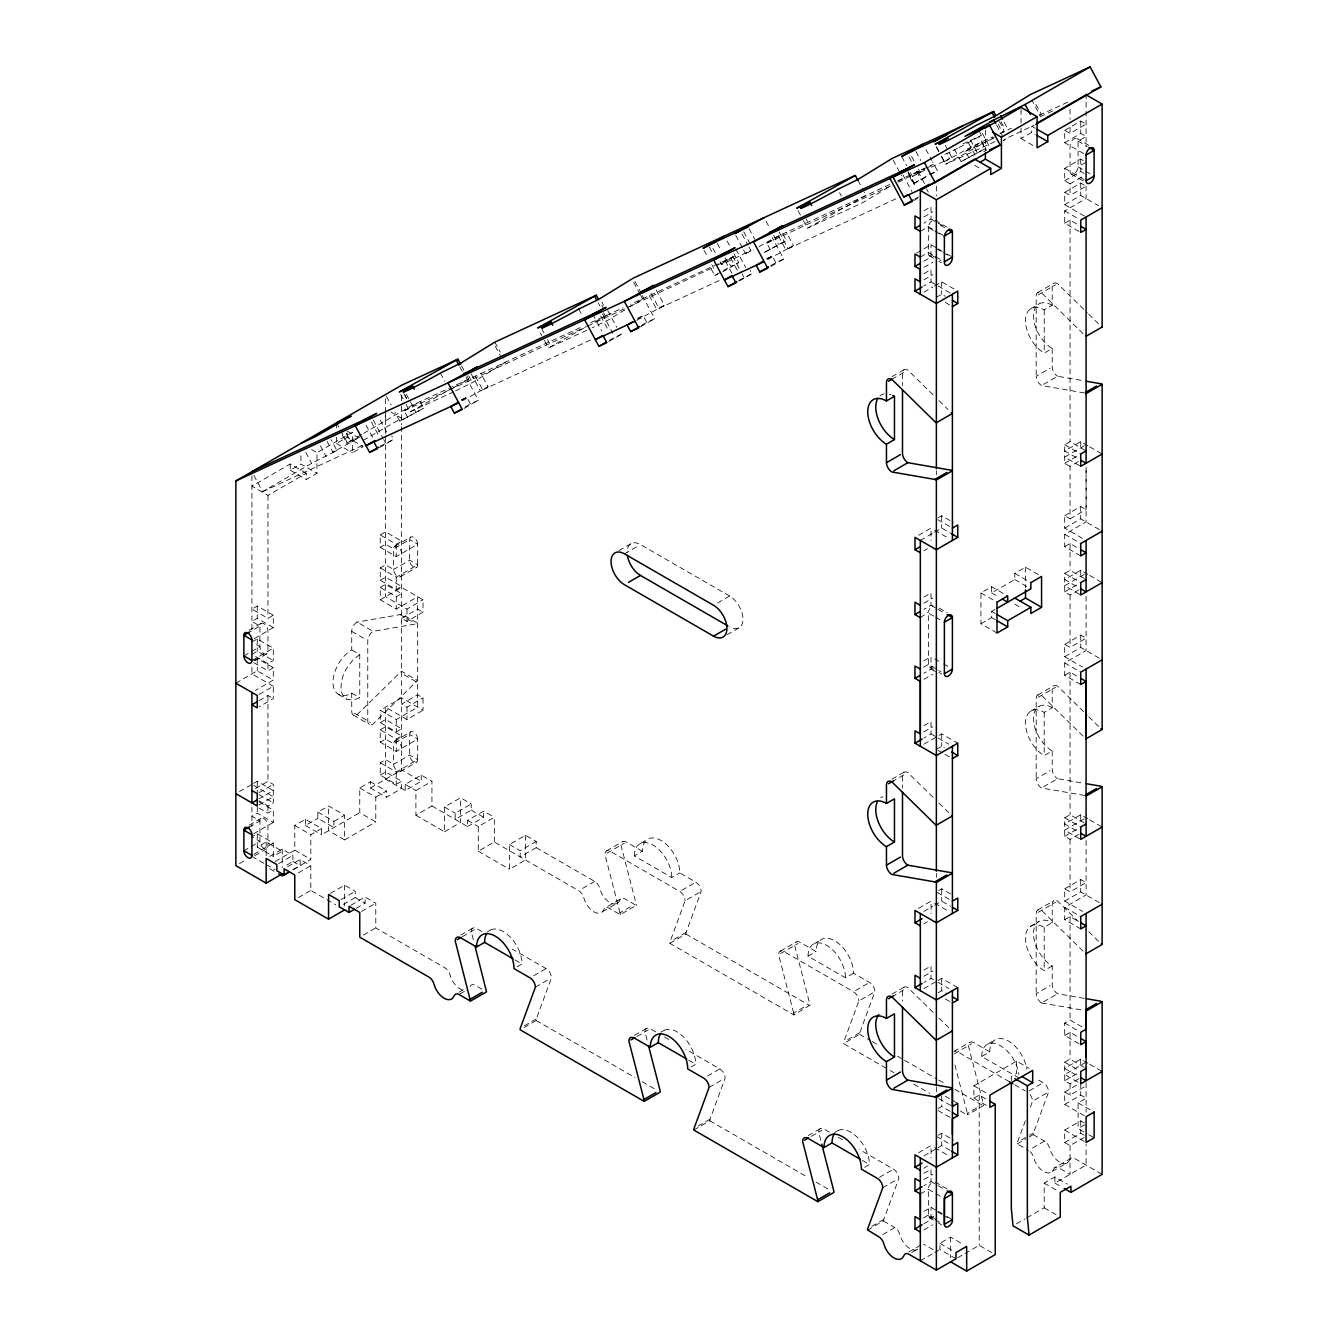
<?xml version="1.0" encoding="UTF-8"?>
<svg xmlns="http://www.w3.org/2000/svg" width="1338" height="1338" viewBox="0 0 1338 1338"><rect width="100%" height="100%" fill="white"/><g stroke="black" fill="none" stroke-linecap="round" stroke-linejoin="round"><path stroke-width="0.75" stroke-dasharray="5 3.75" d="M1084.215 998.332L1057.572 993.716A7.56 4.365 60 0 1 1052.22 984.45L1052.22 965.936A26.476 15.287 60 0 1 1033.505 933.523A26.476 15.287 60 0 1 1052.22 922.702L1052.22 904.187A7.56 4.365 60 0 1 1057.572 901.093L1078.344 921.481M1082.526 538.394L1064.697 528.109L1064.697 515.749L1070.049 518.843L1070.049 466.36L1078.963 461.209M1084.298 216.02L1064.697 204.697L1064.697 192.354L1070.049 195.432L1070.049 183.841L1084.298 175.613M1070.049 518.843L1086.088 509.577L1086.088 467.179M867.526 1230.324L883.565 1220.624A7.627 4.399 60 0 1 883.782 1219.42L898.852 1178.427A7.56 4.365 60 0 0 893.5 1169.178L859.632 1149.626M524.128 1027.45L536.17 1020.493A7.61 4.399 60 0 1 536.387 1018.854L551.457 977.861A7.56 4.365 60 0 0 546.105 968.612L512.237 949.06M699.172 892.58L685.123 900.691L670.07 941.684A7.627 4.399 60 0 0 669.853 943.323L793.902 1014.94L809.925 1005.223A7.627 4.399 60 0 0 809.724 1003.784L794.655 945.397A7.56 4.365 60 0 1 800.007 942.32L816.046 951.569A26.459 15.287 60 0 1 834.761 940.765A26.459 15.287 60 0 1 853.477 973.178L869.516 982.443A7.56 4.365 60 0 1 874.868 991.709L859.816 1032.702A7.56 4.365 60 0 0 859.581 1034.341L843.542 1043.607L888.499 1069.547M669.853 943.323L685.892 934.058A7.627 4.399 60 0 1 686.11 932.419L701.179 891.426A7.56 4.365 60 0 0 695.827 882.16L679.788 872.894A26.476 15.287 60 0 0 661.072 840.481A26.476 15.287 60 0 0 642.357 851.286L634.329 855.919L671.76 877.527L679.788 872.894M693.82 1130.041L709.859 1120.776A7.61 4.399 60 0 1 710.077 1119.137L725.146 1078.144A7.56 4.365 60 0 0 719.794 1068.895L685.926 1049.343M872.861 992.863L858.829 1000.975L843.76 1041.967A7.56 4.365 60 0 0 843.542 1043.607M1025.36 1120.776L1017.465 1142.251A7.593 4.382 60 0 0 1017.248 1143.89L1028.521 1150.396M1030.377 1107.111L1032.518 1101.258L1046.567 1093.146M1029.273 1136.932L1033.287 1134.624A7.593 4.382 60 0 1 1033.505 1132.985L1048.574 1091.992A7.56 4.365 60 0 0 1043.222 1082.726L1036.097 1078.612M406.066 404.411L410.08 411.887L451.659 388.605M544.415 340.437L548.446 347.93L588.168 325.652M803.436 220.67L807.466 228.162L866.054 195.432L864.281 192.103M941.801 156.697L945.815 164.189L994.251 137.112M470.207 986.524L470.959 985.337A7.56 4.365 60 0 1 475.241 985.32L483.302 989.969M494.324 841.97L494.324 817.284L478.285 826.55L478.285 851.236L494.324 841.97L578.685 890.69A7.56 4.365 60 0 1 582.967 895.64L585.224 901.845A15.119 8.73 60 0 0 602.384 911.747L604.642 908.151L620.681 898.902A7.56 4.365 60 0 1 624.963 898.885L636.252 905.391L620.213 914.657L608.924 908.151A7.56 4.365 60 0 0 604.642 908.151M602.384 911.747L618.424 902.481L620.681 898.902M1030.093 1151.583A7.56 4.365 60 0 1 1032.802 1155.363L1035.06 1161.551A15.119 8.73 60 0 0 1052.22 1171.452L1054.478 1167.873L1070.517 1158.608A7.56 4.365 60 0 1 1074.815 1158.591L1102.127 1174.363M1052.22 1171.452L1068.259 1162.187L1070.517 1158.608M357.095 622.053A7.61 4.399 -60 0 0 355.139 623.625A7.576 4.365 -60 0 0 352.596 627.489A7.61 4.399 -60 0 0 351.727 631.369L351.727 649.883A26.492 15.303 -60 0 0 341.491 659.333A26.308 15.186 -60 0 0 338.497 663.865L336.055 668.716A26.492 15.303 -60 0 0 336.055 692.348L338.497 694.422A26.308 15.186 -60 0 0 344.836 695.576A26.492 15.303 -60 0 0 351.727 693.117L351.727 711.632A7.576 4.382 -60 0 0 357.079 714.726L400.48 672.161A7.643 4.415 -60 0 1 401.634 671.341L417.673 680.607A7.643 4.415 -60 0 0 416.519 681.427L373.118 723.992A7.576 4.382 -60 0 1 368.636 723.774A7.61 4.399 -60 0 1 367.766 720.898L367.766 640.634A7.61 4.399 -60 0 1 368.636 636.754A7.576 4.365 -60 0 1 373.101 631.369L416.519 623.809A7.627 4.399 -60 0 0 417.673 623.291L401.634 614.025A7.627 4.399 -60 0 1 400.48 614.543L357.079 622.103M933.824 1216.225L930.178 1217.981L928.405 1216.476L928.338 1189.281A5.67 3.278 -60 0 1 933.088 1181.989M359.755 654.516L352.864 660.019L346.525 668.482A25.84 14.919 -60 0 0 343.13 675.807L342.344 678.215A26.459 15.27 -60 0 0 341.106 684.939L341.106 688.836A26.459 15.27 -60 0 0 342.344 694.138L343.13 695.66A25.84 14.919 -60 0 0 346.525 699.055L352.864 700.209L359.755 697.75L359.755 654.516L351.727 649.883M455.673 390.913L472.364 382.584L505.58 362.113L503.79 358.785M624.879 309.864L608.489 319.866L592.182 327.793M629.83 306.803L643.929 298.14M898.049 181.366L902.949 178.372L901.16 175.044M1030.427 308.911L1038.99 303.943M640.367 843.509L647.826 839.177M1030.427 711.381L1038.99 706.414M814.073 943.792L821.532 939.46M1030.427 926.364L1038.99 921.397M987.762 1044.075L995.221 1039.743M306.285 473.267L290.246 464.018L251.912 486.146L267.951 495.394L306.285 473.267L306.285 479.456L316.972 473.267L316.972 452.696L352.479 432.191L352.479 452.779L363.183 446.591L347.144 437.342L336.44 443.514L336.44 437.342M290.246 464.018L290.246 470.19L300.933 464.018L316.972 473.267M253.835 475.325L262.616 491.648L311.637 463.349L336.892 450.438L331.038 439.55M340.454 430.067L347.278 442.778L361.745 434.432M363.551 433.378L412.338 405.213L583.117 326.238M407.722 417.456L404.143 410.799L420.182 401.534L423.761 408.19L399.761 421.136L394.994 412.255M327.074 441.389L332.928 452.277L358.283 438.095M363.183 440.419L401.634 418.225L390.947 412.054M399.761 421.136L423.761 408.19M380.276 446.173L393.573 439.416L391.783 436.088M379.323 447.645L393.573 439.416M461.476 400.33L466.828 397.235L470.407 403.892L478.352 400.213L465.942 377.149M462.296 400.764L488.069 386.799L480.911 373.486M475.559 376.58L482.717 389.893L488.069 386.799M465.055 406.986L470.407 403.892M464.085 408.441L478.352 400.213M587.917 325.853L714.709 266.847M716.482 265.81L727.186 259.639L730.765 266.295L738.71 262.616L733.926 253.752M720.864 264.205L735.131 255.976L630.499 304.328M748.929 246.894L750.869 250.524L721.684 264.64L719.727 261.01M743.577 249.989L745.534 253.618L750.869 250.524M758.83 246.861L774.869 237.595L890.105 184.31M770.354 249.838L766.774 243.182L782.814 233.916L786.393 240.572L762.409 253.518M637.808 318.795L643.16 315.718L646.739 322.358L654.683 318.695L642.273 295.614M636.838 320.267L664.401 305.281L653.663 285.312M711.13 268.905L714.709 275.561L730.765 266.295M651.004 293.39L659.049 308.359L664.401 305.281M722.671 271.882L738.71 262.616M609.593 340.153L622.889 333.396L608.623 341.625M764.182 252.481L786.393 240.572M641.387 325.452L646.739 322.358M640.417 326.924L654.683 318.695M766.891 259.12L772.243 256.026L775.823 262.683L783.767 259.003L772.31 237.712M898.534 182.269L924.09 168.805M767.711 259.555L793.484 245.59L786.326 232.277M910.476 172.819L912.432 176.449L924.909 169.24M926.682 168.22L933.824 164.106L930.194 165.778M779.184 232.043L788.132 248.684L793.484 245.59M912.432 176.449L925.729 169.692M738.676 280.462L751.973 273.705L750.183 270.376M941.283 156.312L944.227 161.747L949.562 158.67L946.635 153.218M739.496 280.913L751.973 273.705M944.227 161.747L973.562 145.725L992.712 136.877M969.047 157.968L965.467 151.311L981.507 142.062L985.086 148.702L961.085 161.647L952.505 145.675M770.471 265.76L775.823 262.683M909.823 177.034L913.402 183.691L927.669 175.462M771.29 266.212L783.767 259.003M913.402 183.691L928.488 175.897M930.261 174.877L937.403 170.762L932.619 161.881M961.085 161.647L985.086 148.702M1003.349 140.356L1006.025 138.817M1008.701 137.262L1034.291 125.136M983.748 151.679L986.424 150.124L979.265 136.827M915.008 198.944L918.57 196.887M914.038 200.416L917.617 198.358M1021.028 128.147L1021.028 138.55L1031.715 132.378L1035.294 134.436M923.889 210.785L931.014 206.671L931.014 219.014L923.889 223.145M1064.697 130.321L1080.736 121.072L1086.088 124.15L1070.049 133.415L1064.697 130.321L1064.697 142.681L1086.088 155.024M923.889 216.957L932.803 211.822M273.303 615.246L257.264 605.997L251.912 609.074L267.951 618.34L273.303 615.246L273.303 627.606L251.912 639.949M380.243 534.983L385.595 531.888L401.634 541.154L396.282 544.248L380.243 534.983L380.243 547.326L396.282 556.591L417.673 544.248A5.67 3.278 60 0 0 413.659 537.291A5.67 3.278 60 0 0 409.662 539.615L393.623 548.881L385.595 544.248L380.243 547.326M1064.697 142.681L1080.736 133.415L1086.088 136.493L1078.06 141.126L1078.06 166.865A5.67 3.278 -60 0 1 1074.063 173.806A5.67 3.278 -60 0 1 1070.049 171.481L1070.049 145.758A5.67 3.278 -60 0 1 1074.063 138.817A5.67 3.278 -60 0 1 1078.06 141.126L1087.225 146.427M920.327 231.374L928.338 226.741L937.252 231.875M273.303 627.606L257.264 618.34L251.912 621.417L259.94 626.05L259.94 646.639A5.67 3.278 60 0 0 263.937 653.58A5.67 3.278 60 0 0 267.951 651.271L267.951 630.683A5.67 3.278 60 0 0 263.937 623.742A5.67 3.278 60 0 0 259.94 626.05L247.898 633.008M249.069 630.399L261.111 623.458M394.794 546.272L410.833 537.023M916.764 252.982L922.099 249.888M923.889 248.868L931.014 244.754L936.366 247.831M1070.049 183.841L1064.697 180.747L1064.697 168.404L1080.736 159.138L1086.088 162.233L1078.06 166.865L1094.116 176.114M251.912 642.006L257.264 638.928L273.303 648.177L273.303 660.537L267.951 663.615L253.702 655.386M380.243 580.257L385.595 577.18L401.634 586.445L396.282 589.523L380.243 580.257L380.243 567.914L385.595 564.82L393.623 569.453A5.67 3.278 60 0 0 397.62 576.41A5.67 3.278 60 0 0 401.634 574.086M920.327 257.097L928.338 252.464L933.69 255.558M923.889 261.211L931.014 257.097L931.014 244.754M1064.697 180.747L1080.736 171.481L1084.298 173.555M243.884 655.904L259.94 646.639L253.518 642.926M251.912 654.349L257.264 651.271L273.303 660.537M923.889 267.383L932.803 262.248M251.912 660.537L273.303 648.177M380.243 567.914L396.282 577.18L417.673 564.82L417.673 544.248L409.662 539.615L409.662 560.204A5.67 3.278 60 0 0 413.659 567.145A5.67 3.278 60 0 0 417.673 564.82L409.662 560.204L393.623 569.453L393.623 548.881A5.67 3.278 60 0 1 397.62 546.556A5.67 3.278 60 0 1 401.634 553.514M253.702 660.537L257.264 658.48L273.303 667.729L273.303 680.089L255.474 690.375M380.243 587.466L385.595 584.371L401.634 593.637L396.282 596.731L380.243 587.466L380.243 599.809L396.282 609.074L417.673 596.731L417.673 707.2L396.282 719.543L380.243 710.294L401.634 697.901L423.025 710.261L423.025 697.901L417.673 694.823L401.634 704.072L406.986 707.166L423.025 697.901M923.889 273.638L931.014 269.523L931.014 281.883L923.889 285.998M1064.697 192.354L1080.736 183.089L1086.088 186.166L1070.049 195.432M254.755 660.805L266.78 653.864M400.463 576.678L416.503 567.429M923.889 279.826L932.803 274.675M235.873 683.166L257.264 670.823L273.303 680.089M380.243 599.809L401.634 587.466L423.025 599.809L423.025 612.168L406.986 621.434L401.634 618.34L401.634 769.935L421.236 781.258L405.197 790.524L385.595 779.201L385.595 707.166L406.986 719.51L423.025 710.261M1064.697 204.697L1080.736 195.432L1098.565 205.734M253.702 662.594L267.951 670.823L273.303 667.729M923.889 292.169L932.803 287.018M934.576 285.998L941.718 281.883L954.195 289.075M1078.963 231.457L1064.697 223.212L1064.697 210.869L1086.088 198.526L1086.088 186.082M936.366 297.32L941.718 294.226L945.28 296.283M1064.697 223.212L1070.049 220.134L1078.963 225.269M259.037 694.489L273.303 686.26L273.303 698.603L259.037 706.832M385.595 436.054L385.595 596.731L406.986 609.074L423.025 599.809M259.037 700.66L267.951 695.526L273.303 698.603M401.634 618.34L417.673 609.074L423.025 612.168M892.028 376.664L904.07 369.706M1037.753 292.537L1053.792 283.271M891.81 379.356L905.843 371.245M1038.188 294.828L1055.565 284.81M618.992 550.57L631.034 543.629M1052.22 305.248A26.476 15.287 60 0 0 1033.505 316.069A26.476 15.287 60 0 0 1052.22 348.482L1044.209 353.115A26.476 15.287 60 0 1 1025.493 320.685A26.476 15.287 60 0 1 1044.209 309.881L1052.22 305.248L1052.22 286.733A7.56 4.365 60 0 1 1057.572 283.639L1087.242 312.774M624.445 553.832L636.47 546.891M239.435 791.578L251.912 784.386M253.702 783.349L257.264 781.292L273.303 790.557L259.037 798.786M255.474 788.5L267.951 781.292L273.303 784.386L273.303 802.9L267.951 805.994L259.037 800.843M259.037 792.614L273.303 784.386M380.243 722.637L385.595 719.543L401.634 728.809L396.282 731.903L380.243 722.637L380.243 710.294M380.243 729.812L385.595 726.718L401.634 735.984L396.282 739.078L380.243 729.812L380.243 742.155L396.282 751.421L417.673 739.078A5.67 3.278 60 0 0 413.659 732.12A5.67 3.278 60 0 0 409.662 734.445L393.623 743.694L385.595 739.078L380.243 742.155M259.037 804.958L273.303 796.729L253.702 785.406M259.037 801.847L273.303 810.075L273.303 822.418L257.264 813.17L251.912 816.247L259.94 820.88L259.94 841.468A5.67 3.278 60 0 0 263.937 848.409A5.67 3.278 60 0 0 267.951 846.101L267.951 825.513A5.67 3.278 60 0 0 263.937 818.572A5.67 3.278 60 0 0 259.94 820.88L247.898 827.821M259.037 808.018L267.951 813.17L273.303 810.075M249.069 825.228L261.111 818.287M394.794 741.101L410.833 731.836M1084.566 392.971L1041.533 385.528A7.56 4.365 60 0 1 1036.181 376.262L1050.213 368.151M253.635 833.775L273.303 822.418M257.264 833.741L257.264 847.121L266.178 841.97L282.218 851.236L273.303 856.387L273.303 843.007L257.264 833.741L251.912 836.835L259.94 841.468L243.884 850.717M359.755 787.948L375.794 797.214L375.794 821.917L359.755 812.651L359.755 787.948L370.442 781.777L370.442 787.948L386.481 797.214L401.634 788.467L401.634 781.258L396.282 784.352L380.243 775.087L380.243 762.744L385.595 759.649L393.623 764.282A5.67 3.278 60 0 0 397.62 771.223A5.67 3.278 60 0 0 401.634 768.915M1043.54 384.374L1057.572 376.262L1084.215 380.878M380.243 775.087L385.595 771.993L401.634 781.258M275.11 861.521L294.778 850.165L294.778 825.462L305.465 819.291L321.505 828.557L321.505 834.728L359.755 812.651M317.859 812.133L333.898 821.398L333.898 827.57L317.859 818.304L317.859 812.133L328.563 805.961L344.602 815.227L344.602 839.913L328.563 830.664L328.563 805.961M253.702 854.33L273.303 843.007M380.243 762.744L396.282 771.993L417.673 759.649L417.673 739.078L409.662 734.445L409.662 755.017A5.67 3.278 60 0 0 413.659 761.974A5.67 3.278 60 0 0 417.673 759.649L409.662 755.017L393.623 764.282L393.623 743.694A5.67 3.278 60 0 1 397.62 741.386A5.67 3.278 60 0 1 401.634 748.327M239.435 863.595L246.56 859.464M305.465 819.291L305.465 825.462L317.859 818.304M370.442 787.948L401.634 769.935M254.755 855.634L266.78 848.693M400.463 771.508L416.503 762.242M269.741 856.387L282.218 849.178L292.905 855.35L292.905 861.538L283.991 866.673M294.778 825.462L310.817 834.728L321.505 828.557M333.898 821.398L344.602 815.227M375.794 797.214L386.481 791.042L386.481 797.214M717.569 602.97L729.595 596.029A18.899 10.921 60 0 1 742.975 619.176A18.899 10.921 60 0 1 729.595 626.903M405.197 790.524L405.197 784.352L421.236 775.087L431.94 781.258L431.94 805.961L415.901 815.227L415.901 790.524L431.94 781.258M278.655 863.595L292.905 855.35M287.637 866.723L300.113 859.514L310.817 865.686L310.817 890.389L335.704 904.756M292.938 869.75L310.817 859.431L310.817 834.728M344.602 839.913L375.794 821.917M292.989 869.8L300.113 865.686L300.113 859.514M298.341 872.894L310.817 865.686M727.019 634.781L739.061 627.823M938.139 517.806L941.718 515.749L953.409 522.506M1070.049 466.36L1064.697 463.266L1064.697 444.734L1070.049 441.657L1086.088 450.923M415.901 815.227L444.5 831.734L444.5 807.031L460.54 797.766L471.227 803.954L471.227 810.126L455.188 819.391L455.188 813.203L471.227 803.954M918.537 535.3L931.014 528.109L931.014 540.452M1087.878 445.771L1080.736 441.657L1064.697 450.923L1078.963 459.151M298.341 897.597L310.817 890.389M920.327 540.452L932.803 533.243M934.576 532.206L941.718 528.092L951.736 533.879M1084.298 445.771L1064.697 457.094L1080.736 466.36M1064.697 463.266L1078.963 455.037M330.335 893.433L344.602 885.204L355.289 891.376L355.289 897.547L342.812 904.756M923.889 550.738L927.451 548.68M444.5 831.734L460.54 822.469L460.54 797.766M431.94 805.961L467.581 826.55L467.581 820.361L483.62 811.112L494.324 817.284M341.039 899.604L355.289 891.376M467.581 826.55L483.62 817.284L483.62 811.112M350.84 905.274L365.09 897.029L375.794 903.2L375.794 927.903L445.002 967.859A7.56 4.365 60 0 1 449.284 972.826L451.542 979.015A15.119 8.73 60 0 0 466.293 990.237M356.192 908.351L365.09 903.2L365.09 897.029M361.528 911.446L375.794 903.2M923.889 597.049L931.014 592.935L931.014 605.278L923.889 609.392M1064.697 515.749L1080.736 506.483L1086.088 509.577M923.889 603.221L932.803 598.086M525.516 835.297L525.516 859.983L509.477 869.248L509.477 844.546L525.516 835.297L536.204 841.468L536.204 847.64L594.724 881.424A7.56 4.365 60 0 1 599.006 886.375L601.264 892.58A15.119 8.73 60 0 0 618.424 902.481M1064.697 528.109L1080.736 518.843L1102.127 531.186M363.317 935.111L375.794 927.903M920.327 617.638L928.405 612.118A5.67 3.278 -60 0 1 933.088 605.713M1080.736 555.889L1064.697 546.623L1064.697 534.28L1086.088 521.92L1086.088 465.607M509.477 844.546L520.164 850.717L536.204 841.468M536.204 847.64L520.164 856.905L520.164 850.717M997.011 633.041L980.955 623.776L980.955 592.901L991.659 586.73L1007.698 595.995M991.659 586.73L991.659 592.901L1014.823 579.538L1014.823 573.35L1025.527 567.178L1041.566 576.444M1064.697 546.623L1070.049 543.529L1078.963 548.68M980.955 623.776L991.659 617.604L991.659 611.433L995.221 609.375M1078.963 589.841L1070.049 594.992L1064.697 591.898L1064.697 573.383L1070.049 570.289L1086.088 579.555M923.889 660.855L931.014 656.741L931.014 669.084L923.889 673.198M1087.878 574.403L1080.736 570.289L1064.697 579.555L1078.963 587.783M923.538 667.227L928.338 664.451L940.815 671.659M1084.298 574.403L1064.697 585.726L1080.736 594.992M460.774 935.045L472.799 928.104M606.482 850.918L622.538 841.652M462.463 936.617L474.589 929.626M606.934 853.226L624.311 843.191M1064.697 591.898L1078.963 583.669M923.889 679.37L932.803 674.235M582.682 888.365L594.724 881.424M458.934 992.278L465.607 988.431M923.889 725.681L931.014 721.567L931.014 733.91L923.889 738.041M1064.697 644.381L1080.736 635.132L1086.088 638.209L1070.049 647.475L1064.697 644.381L1064.697 656.741L1082.526 667.026M517.221 966.755L522.037 963.979A26.476 15.287 60 0 0 509.393 936.232A26.476 15.287 60 0 0 488.554 931.365M923.889 731.853L932.803 726.718M620.213 914.657A7.61 4.399 60 0 0 619.979 912.767L632.021 905.809M1064.697 656.741L1080.736 647.475L1102.127 659.818M923.889 744.212L941.718 733.91L957.757 743.175M1080.736 684.521L1064.697 675.255L1064.697 662.912L1086.088 650.552L1086.088 595.828M533.812 975.703L546.105 968.612M681.795 890.272L695.827 882.16M936.366 749.347L941.718 746.269L944.377 747.808M1064.697 675.255L1070.049 672.178L1078.963 677.312M892.028 779.134L904.07 772.177M1037.753 695.007L1053.792 685.742M535.401 987.126L549.45 979.031M891.81 781.827L905.843 773.715M1038.188 697.299L1055.565 687.28M1052.22 707.718A26.476 15.287 60 0 0 1033.505 718.539A26.476 15.287 60 0 0 1052.22 750.953L1044.192 755.585A26.476 15.287 60 0 1 1025.477 723.156A26.476 15.287 60 0 1 1044.192 712.351L1052.22 707.718L1052.22 689.204A7.56 4.365 60 0 1 1057.572 686.11L1087.242 715.245M524.362 1025.811L536.387 1018.854M674.084 939.36L686.11 932.419M1084.549 795.441L1041.533 787.998A7.56 4.365 60 0 1 1036.181 778.733L1050.213 770.621M1043.54 786.844L1057.572 778.733L1084.198 783.349M634.48 1035.328L646.505 1028.387M780.188 951.201L796.227 941.935M636.921 1036.465L648.278 1029.909M780.623 953.509L798 943.474M853.477 973.178L845.465 977.81L808.035 956.202L816.046 951.569M950.616 893.935L941.718 888.8L936.366 891.877L950.616 900.106M1078.963 834.26L1070.049 839.394L1064.697 836.317L1064.697 817.786L1070.049 814.708L1086.088 823.957M918.537 908.351L931.014 901.143L931.014 913.486M1087.878 818.823L1080.736 814.708L1064.697 823.957L1078.963 832.203M923.889 911.429L932.803 906.294M934.576 905.257L941.718 901.143L950.616 906.294M1084.298 818.823L1064.697 830.129L1080.736 839.394M1064.697 836.317L1078.963 828.088M923.889 923.789L927.451 921.731M690.926 1067.038L695.743 1064.262A26.476 15.287 60 0 0 683.099 1036.515A26.476 15.287 60 0 0 662.243 1031.648M793.902 1014.94L793.886 1014.488A7.627 4.399 60 0 0 793.685 1013.05L805.71 1006.092M707.518 1075.986L719.794 1068.895M855.484 990.555L869.516 982.443M709.107 1087.409L723.139 1079.314M923.889 970.1L931.014 965.969L931.014 978.329L923.889 982.443M1064.697 888.8L1080.736 879.534L1086.088 882.628L1070.049 891.877L1064.697 888.8L1064.697 901.143L1082.526 911.429M892.028 994.117L904.07 987.16M1037.753 909.991L1053.792 900.725M923.889 976.272L932.803 971.12M891.81 996.81L905.843 988.698M1038.188 912.282L1055.565 902.264M1064.697 901.143L1080.736 891.877L1102.127 904.237M923.889 988.615L936.366 981.406L931.014 978.329M938.139 980.386L941.718 978.329L957.757 987.578M1080.736 928.923L1064.697 919.674L1064.697 907.315L1086.088 894.971L1086.088 838.642M698.051 1126.094L710.093 1119.137M847.774 1039.643L859.816 1032.702M1052.22 965.936L1044.192 970.568A26.476 15.287 60 0 1 1025.477 938.139A26.476 15.287 60 0 1 1044.192 927.334L1052.22 922.702M938.139 992.729L941.718 990.672L947.053 993.766M1064.697 919.674L1070.049 916.58L1078.963 921.731M1041.533 1002.982A7.56 4.365 60 0 1 1036.181 993.716L1050.213 985.604M808.169 1135.611L820.194 1128.67M953.877 1051.484L969.916 1042.218M1043.54 1001.828L1057.572 993.716M811.447 1136.28L821.984 1130.192M954.329 1053.792L971.706 1043.757M1019.155 1078.094L981.724 1056.485L989.752 1051.852A26.476 15.287 60 0 1 1006.628 1040.094A26.476 15.287 60 0 1 1026.815 1069.045M1078.963 1043.673L1064.697 1035.445L1064.697 1023.085L1070.049 1020.008L1082.526 1027.199M986.357 1105.372L973.88 1098.164L973.88 1085.82L1016.646 1061.118L1029.123 1068.326M938.139 1108.5L941.718 1106.442L950.616 1111.594M1064.697 1035.445L1070.049 1032.351L1078.963 1037.502M973.88 1098.164L979.215 1095.086L986.357 1099.2M864.616 1167.321L869.432 1164.545A26.476 15.287 60 0 0 856.788 1136.798A26.476 15.287 60 0 0 835.949 1131.931M989.752 1051.852L973.713 1042.603A7.56 4.365 60 0 0 968.361 1045.68L983.413 1104.067A7.627 4.399 60 0 1 983.631 1105.506L967.591 1114.771A7.627 4.399 60 0 0 967.374 1113.333L979.416 1106.375M938.139 1135.26L941.718 1133.202L953.409 1139.959M1078.963 1078.662L1070.049 1083.813L1064.697 1080.719L1064.697 1062.188L1070.049 1059.111L1084.298 1067.339M918.537 1152.754L931.014 1145.545L931.014 1157.905M1087.878 1063.225L1080.736 1059.111L1064.697 1068.376L1078.963 1076.605M879.467 1177.273L893.5 1169.178M1029.19 1090.838L1043.222 1082.726M923.889 1155.848L936.366 1148.64M938.139 1147.603L941.718 1145.545L950.064 1150.379M1086.088 1062.188L1064.697 1074.548L1078.963 1082.776M1064.697 1080.719L1078.963 1072.491M882.796 1187.692L896.845 1179.598M923.889 1168.191L927.451 1166.134M923.889 1173.342L931.014 1169.228L931.014 1181.571L923.889 1185.685M1084.298 1115.708L1064.697 1104.385L1064.697 1092.042L1078.963 1083.813M923.889 1179.514L932.803 1174.363M1064.697 1092.042L1070.049 1095.136L1086.088 1085.871M1064.697 1104.385L1080.736 1095.136L1086.138 1098.247L1078.11 1102.88L1078.11 1128.603L1087.008 1133.738M920.377 1193.948L928.388 1189.315M871.757 1226.377L883.782 1219.42M1021.479 1139.926L1028.353 1135.962M1029.491 1135.293L1033.505 1132.985M1017.248 1143.89L1025.828 1138.922M882.812 1234.522L894.838 1227.582A7.56 4.365 60 0 1 899.119 1232.532L901.377 1238.737A15.119 8.73 60 0 0 918.537 1248.638L911.596 1252.602M1032.535 1148.071L1044.56 1141.13A7.56 4.365 60 0 1 1048.841 1146.097L1051.116 1152.286A15.119 8.73 60 0 0 1068.259 1162.187M923.889 1211.408L931.014 1207.294L936.366 1210.388M1084.298 1137.317L1070.049 1145.562L1064.697 1142.468L1064.697 1130.125L1080.736 1120.859L1086.138 1123.97L1078.11 1128.603M923.588 1217.831L928.388 1215.055L937.269 1220.172M923.889 1223.768L931.014 1219.654L931.014 1207.294M1064.697 1142.468L1080.736 1133.202L1084.298 1135.26M923.889 1229.94L932.803 1224.788M908.77 1252L920.795 1245.042M955.968 1258.757L939.928 1249.491L939.928 1243.32L950.616 1237.148L963.092 1244.34M1026.865 1217.814L1044.192 1207.813L1044.192 1183.11L1054.896 1176.938L1067.373 1184.147M920.327 1260.814L933.406 1253.254M934.576 1252.569L939.928 1249.491M1054.896 1176.938L1054.896 1183.11L1086.088 1165.097L1086.088 1144.525M957.774 1257.703L963.126 1254.609M964.915 1253.589L979.215 1245.327L991.692 1252.535M1016.479 1223.818L1025.142 1218.818M607.034 315.183L591.781 323.662M487.216 931.917L490.645 929.943M660.905 1032.2L664.35 1030.227M834.611 1132.483L838.04 1130.51M978.814 130.338L981.507 135.339L964.196 144.855A25.823 1.154 -28.3 0 1 957.088 148.585M460.021 993.883L465.223 990.906M453.431 387.635L468.685 379.156L466.895 375.827M957.356 148.401L955.315 149.438A26.442 1.154 -28.3 0 1 949.997 152.064M950.197 151.947L947.705 153.101M962.959 143.902L981.507 135.339M590.694 322.726L622.923 307.84M897.631 180.831L928.371 166.614M999.787 133.599L1011.377 128.247M1039.392 115.285L1069.33 101.437M404.143 410.799L447.645 390.696M449.551 389.81L586.027 326.74M766.774 243.182L891.008 185.748L862.274 202.874L807.466 228.162M931.231 167.15L949.562 158.67M965.467 151.311L993.482 138.366M1040.161 116.774L1055.097 109.867M745.534 253.618L753.478 249.938M453.816 391.766L410.08 411.887M586.646 330.352L548.446 347.93M995.104 141.51L945.815 164.189M347.278 442.778L359.872 436.957M929.442 174.425L937.403 170.762M1003.667 140.523L1004.654 140.055M332.928 452.277L336.892 450.438M714.709 275.561L717.887 274.089M262.616 491.648L362.749 445.353M461.209 399.828L466.828 397.235M482.717 389.893L592.098 339.317M637.657 318.26L643.16 315.718M659.049 308.359L721.483 279.491M766.741 258.569L772.243 256.026M788.132 248.684L897.313 198.191M1041.533 1002.982L1084.566 1010.424M1076.889 138.533L1088.915 145.474M1035.294 128.264L1031.715 126.19L1031.715 132.378M1021.028 138.55L1035.294 146.779M1064.697 168.404L1084.365 179.76M1071.22 174.091L1083.245 181.031M1064.697 210.869L1078.963 219.098M974.683 165.31L981.808 169.424M935.195 220.352L947.22 227.293M931.014 219.014L936.366 222.108M938.139 223.145L945.28 227.259M940.38 225.252L945.531 228.229M939.042 232.912L944.377 236.006M933.506 230.554L928.338 227.577A5.67 3.278 -60 0 1 933.088 220.285M935.212 231.541L940.38 234.518M938.139 248.868L945.28 252.982M947.053 254.003L952.405 257.097M936.366 248.667L941.517 251.644M943.24 252.631L948.391 255.608M935.479 256.578L940.815 259.672M932.352 255.608L940.949 260.576M929.509 255.893L933.523 258.217M938.875 261.295L941.551 262.833M931.014 281.883L936.366 284.961M938.139 285.998L950.616 293.206M945.28 302.455L952.405 306.569M1089.65 446.808L1102.127 454M1064.697 444.734L1080.736 454M1064.697 534.28L1080.736 543.529M1089.65 575.44L1102.127 582.649M1064.697 573.383L1080.736 582.632M937.704 519.612L950.682 527.105M1014.823 573.35L1030.879 582.615M934.576 530.166L948.843 538.394M1014.823 579.538L1030.879 588.787M1014.823 604.224L1021.964 608.338M991.659 592.901L998.784 597.032M980.955 592.901L997.011 602.167M991.659 611.433L995.221 613.49M991.659 617.604L995.221 619.661M1064.697 662.912L1080.736 672.178M939.192 608.088L947.22 612.72M931.014 605.278L936.366 608.372M938.139 609.392L945.28 613.506M933.69 616.082L928.338 613.005L928.405 665.254A5.67 3.278 -60 0 0 933.088 666.274M935.479 617.119L940.815 620.196M934.576 658.798L941.718 662.912M943.491 663.932L948.843 667.026M929.509 667.043L933.523 669.368M938.875 672.445L941.551 674.001M931.014 669.084L936.366 672.178M729.595 596.029L640.484 544.566A18.899 10.921 60 0 0 627.121 552.293M1089.65 819.843L1102.127 827.051M931.014 733.91L936.366 737.004M938.139 738.041L948.843 744.212M1064.697 817.786L1080.736 827.051M938.089 750.35L943.491 753.461M944.963 754.314L950.616 757.592M347.144 431.154L357.831 437.342M336.44 443.514L352.479 452.779M311.637 449.601L316.972 452.696M1064.697 907.315L1080.736 916.58M290.246 470.19L306.285 479.456M934.576 903.2L948.843 911.429M400.112 614.644L412.137 621.601M1064.697 1023.085L1078.963 1031.33M359.755 623.642L373.118 631.369M351.727 631.369L365.09 639.079M1089.65 1064.262L1102.127 1071.454M938.139 982.443L948.843 988.615M404.126 674.804L416.151 681.744M1064.697 1062.188L1078.963 1070.433M945.28 998.901L950.616 1001.995M642.357 851.286L626.318 842.037A7.56 4.365 60 0 0 620.966 845.114L636.018 903.501A7.61 4.399 60 0 1 636.252 905.391M1078.11 1102.88L1094.116 1112.112M351.727 693.117L359.755 697.75M338.497 694.422L346.525 699.055M1009.354 1081.706L957.657 1051.852A7.56 4.365 60 0 0 954.73 1051.166M1014.706 1084.784L1025.393 1090.955M1088.781 1134.758L1094.116 1137.835M354.403 713.171L370.442 722.436M353.299 715.094L369.338 724.36M1064.697 1130.125L1086.088 1142.468M973.88 1085.82L988.13 1094.049M273.303 686.26L251.912 673.917L251.912 665.571M471.227 810.126L483.62 817.284M685.892 934.058L809.942 1005.674M859.581 1034.341L870.369 1040.563M872.175 1041.6L877.561 1044.71M897.346 1056.134L902.732 1059.244M904.538 1060.281L936.901 1078.98M938.691 1080.017L945.882 1084.165M954.88 1089.349L983.647 1105.957M1033.287 1134.624L1044.56 1141.13M405.197 784.352L415.901 790.524M444.5 807.031L455.188 813.203M467.581 820.361L478.285 826.55M945.28 1096.157L957.757 1103.365M890.288 1070.584L893.884 1072.658M913.67 1084.081L929.843 1093.43M938.841 1098.615L950.616 1105.422M960.416 1111.075L967.608 1115.223M370.442 781.777L386.481 791.042M938.139 1110.557L950.616 1117.765M1054.896 1183.11L1061.77 1187.09M478.285 851.236L509.477 869.248M1044.192 1183.11L1056.669 1190.318M936.366 1136.296L950.616 1144.525M1044.192 1207.813L1056.669 1215.021M934.576 1147.619L948.843 1155.848M935.195 1182.056L947.22 1189.014M931.014 1181.571L936.366 1184.665M938.139 1185.685L945.531 1189.95M259.037 794.672L273.303 802.9M305.465 825.462L321.505 834.728M481.931 931.566L476.579 928.472A7.56 4.365 60 0 0 471.244 931.566L473.836 941.618M655.637 1031.849L650.285 1028.755A7.56 4.365 60 0 0 644.933 1031.849L647.525 1041.901M664.551 1036.983L669.886 1040.078M829.326 1132.132L823.974 1129.038A7.56 4.365 60 0 0 818.639 1132.132L821.231 1142.184M838.24 1137.267L845.365 1141.381M928.338 1189.281L940.38 1196.239M514.913 959.864L522.037 963.979M688.602 1060.148L695.743 1064.262M862.308 1160.431L869.432 1164.545M938.139 1211.408L945.28 1215.54M947.053 1216.56L952.405 1219.654M937.704 1211.91L941.718 1214.235M943.491 1215.255L948.843 1218.349M294.778 850.165L310.817 859.431M928.338 1215.774L933.506 1218.751M935.212 1219.738L940.38 1222.715M929.007 1217.563L933.556 1220.189M938.373 1222.965L941.567 1224.822M292.905 861.538L300.113 865.686M355.289 897.547L365.09 903.2M257.264 847.121L273.303 856.387M939.928 1243.32L954.195 1251.548M251.912 856.387L264.389 863.595M266.178 864.616L275.076 869.767M536.17 1020.493L635.048 1077.592M642.24 1081.74L656.624 1090.052M709.859 1120.776L806.948 1176.838M815.946 1182.023L830.329 1190.335M883.565 1221.059L894.838 1227.582M933.138 1249.692L925.093 1245.042A7.56 4.365 60 0 0 923.504 1244.407M269.741 868.73L275.076 871.824M1088.731 314.229L1100.605 325.887M1083.078 333.68L1041.533 292.905A7.56 4.365 60 0 0 1036.181 295.999L1036.181 376.262M933.071 394.844L907.85 370.091A7.56 4.365 60 0 0 902.498 373.168L902.498 385.528M939.008 400.664L947.906 409.411M1088.731 716.7L1100.605 728.357M1083.078 736.151L1041.533 695.375A7.56 4.365 60 0 0 1036.181 698.469L1036.181 778.733M1088.731 931.683L1100.605 943.34M933.071 797.314L907.85 772.561A7.56 4.365 60 0 0 902.498 775.639L902.498 787.998M939.008 803.135L949.395 813.337M1083.078 951.134L1041.533 910.358A7.56 4.365 60 0 0 1036.181 913.453L1036.181 993.716M933.071 1012.297L907.85 987.544A7.56 4.365 60 0 0 902.498 990.622L902.498 1000.924M939.008 1018.118L949.395 1028.32M1035.947 104.414L1041.315 114.399L1039.944 115.202L1031.899 100.233M1004.219 122.41L1007.798 129.067M1000.958 121.574L1004.537 128.231M999.051 121.474C1006.327 130.455 1004.938 139.135 998.265 124.1M996.609 125.086L1002.864 136.744M982.343 133.315L989.501 146.628M970.451 139.955L977.141 152.381M968.561 142.999L975.72 156.312M945.33 145.374L948.257 150.826M949.244 152.632L952.171 158.085M936.433 146.728L939.109 151.712M936.416 147.23L940.313 154.489M925.946 149.471L931.867 160.476M915.961 151.545L920.845 160.61M911.596 156.446L914.523 161.881M918.42 169.14L920.377 172.769M918.002 171.398L925.16 184.711M926.515 188.842L928.304 192.17M908.954 156.947L911.814 162.266M916.58 171.147L921.347 180.011M901.695 156.496L906.579 165.561M908.268 171.749L915.426 185.062M907.95 172.786L915.593 186.986M902.916 174.826L911.864 191.468M893.115 160.075L900.273 173.388M858.009 180.463L863.378 190.448M839.562 192.655L841.351 195.984M806.112 218.93L807.466 221.422M798.067 210.702L800.76 215.686M778.381 235.956L785.54 249.269M766.038 221.188L769.986 228.514M773.665 235.371L778.448 244.252M749.046 228.664L754.766 239.318M743.711 231.792L750.551 244.503M742.088 234.2L747.942 245.088M735.766 235.471L742.607 248.182M735.95 249.336L745.801 267.633M727.069 240.991L730.113 246.66M732.572 256.093L741.168 272.049M742.122 273.822L744.028 277.384M730.699 258L737.857 271.313M717.268 243.416L721.182 250.674M725.079 257.933L727.036 261.562M725.347 261.094L732.505 274.407M712.903 248.316L715.83 253.752M709.307 247.045L713.121 254.136M703.972 250.173L707.886 257.431M711.783 264.69L713.739 268.319M649.298 295.631L656.456 308.944M634.981 281.498L640.35 291.483M633.627 282.301L639.648 293.49M640.618 295.313L642.575 298.943M607.77 310.684L616.718 327.325M601.782 301.97L603.572 305.298M601.665 305.215L603.455 308.543M598.186 302.84L599.976 306.168M603.555 312.824L605.345 316.153M602.535 313.995L613.038 333.513M600.712 316.019L608.757 330.988M592.684 314.112L601.632 330.754M578.752 309.078L581.428 314.079M542.174 329.533L543.964 332.861M547.543 339.518L549.333 342.846M540.401 332.945L541.739 335.453M494.843 342.143L500.211 352.128M495.261 346.274L500.629 356.259M471.177 373.837L480.125 390.479M468.785 375.928L472.364 382.584M461.526 365.859L465.992 374.172M459.837 366.813L462.513 371.797M440.386 373.051L444.868 381.38M406.267 394.125L415.817 411.87M404.996 395.379L406.785 398.707M403.825 393.506L406.501 398.49M400.698 394.426L403.374 399.41M386.414 396.282L391.181 405.163M380.226 420.048L387.384 433.345M373.218 420.015L382.768 437.76M383.722 439.533L385.628 443.095M371.395 422.055L379.44 437.024M366.043 425.133L373.202 438.446M346.274 433.144L351.158 442.209M336.557 422.808L339.484 428.26M342.311 434.967L347.178 444.049M320.351 445.721L326.204 456.609M305.783 452.461L311.637 463.349M954.914 1065.015L967.374 1113.333M793.685 1013.05L778.616 954.663A7.56 4.365 60 0 1 783.968 951.569L853.477 991.709A7.56 4.365 60 0 1 858.829 1000.975M619.979 912.767L604.927 854.38A7.56 4.365 60 0 1 610.262 851.286L679.788 891.426A7.56 4.365 60 0 1 685.123 900.691M401.551 395.613L401.601 403.892M401.617 405.966L401.634 424.715M385.478 398.657L385.561 413.158M385.578 415.232L385.595 419.379M1086.088 93.693L1086.088 146.662M1086.088 1082.776L1086.138 1112.095M1080.736 121.072L1080.736 133.415M1080.736 159.138L1080.736 171.481M1080.736 183.089L1080.736 195.432M1080.736 441.657L1080.736 449.886M1080.736 506.483L1080.736 518.843M1080.736 570.289L1080.736 578.534M1080.736 635.132L1080.736 647.475M1080.736 814.708L1080.736 822.937M1080.736 879.534L1080.736 891.877M1080.736 1059.111L1080.736 1067.339M1080.736 1082.776L1080.736 1095.136M1080.736 1120.859L1080.736 1133.202M1070.049 109.047L1070.049 119.199M1070.049 127.327L1070.049 133.415M1070.049 220.134L1070.049 441.657M1070.049 543.529L1070.049 570.289M1070.049 594.992L1070.049 647.475M1070.049 672.178L1070.049 814.708M1070.049 839.394L1070.049 891.877M1070.049 916.58L1070.049 1020.008M1070.049 1032.351L1070.049 1059.111M1070.049 1083.813L1070.049 1095.136M1070.049 1145.562L1070.049 1174.363L1058.776 1167.857A7.56 4.365 60 0 0 1054.478 1167.873M1052.22 348.482L1052.22 366.997A7.56 4.365 60 0 0 1057.572 376.262M1052.22 750.953L1052.22 769.467A7.56 4.365 60 0 0 1057.572 778.733M1044.209 309.881L1044.209 353.115M1044.192 712.351L1044.192 755.585M1044.192 927.334L1044.192 970.568M1025.527 567.178L1025.527 587.767M1021.028 109.448L1021.028 126.073M1016.646 1061.118L1016.646 1073.477L1011.311 1076.555L1011.311 1080.669M985.387 130.02L985.387 150.809M979.215 1095.086L979.215 1245.327M950.616 1237.148L950.616 1257.72M941.718 281.883L941.718 294.226M941.718 515.749L941.718 528.092M941.718 733.91L941.718 746.269M941.718 888.8L941.718 901.143M941.718 978.329L941.718 990.672M941.718 1096.157L941.718 1106.442M941.718 1133.202L941.718 1145.545M936.366 186.066L936.366 195.933M936.366 470.775L936.366 474.957M936.366 873.296L936.366 877.427M936.366 1086.841L936.366 1093.046M928.338 226.741L928.338 253.3A5.67 3.278 -60 0 0 933.088 255.123M421.236 775.087L421.236 781.258M406.986 609.074L406.986 621.434M406.986 707.166L406.986 719.51M401.634 426.554L401.634 614.025M396.282 544.248L396.282 556.591M396.282 577.18L396.282 589.523M396.282 596.731L396.282 609.074M396.282 719.543L396.282 731.903M396.282 739.078L396.282 751.421M396.282 771.993L396.282 784.352M385.595 411.05L385.595 433.98M347.144 433.228L347.144 437.342M344.602 885.204L344.602 905.776M336.44 422.925L336.44 429.097M300.933 455.773L300.933 464.018M282.218 849.178L282.218 867.71M267.951 495.394L267.951 618.34M267.951 663.615L267.951 670.823M267.951 695.526L267.951 781.292M267.951 805.994L267.951 813.17M266.178 841.97L266.178 856.387M257.264 605.997L257.264 618.34M257.264 638.928L257.264 651.271M257.264 658.48L257.264 670.823M257.264 781.292L257.264 793.635M257.264 806.981L257.264 813.17M251.912 475.843L251.912 632.205M251.912 807.015L251.912 826.55M947.572 153.184A26.442 1.154 -28.3 0 1 946.535 153.636M945.665 153.97A26.442 1.154 -28.3 0 1 944.996 154.221M880.705 797.816A26.476 15.287 60 0 1 882.98 796.712M879.952 395.931A26.476 15.287 60 0 1 884.234 393.941M889.335 394.192A26.476 15.287 60 0 1 891.075 394.727M634.329 855.919A26.476 15.287 60 0 1 653.044 845.114A26.476 15.287 60 0 1 671.76 877.527M808.035 956.202A26.476 15.287 60 0 1 826.75 945.397A26.476 15.287 60 0 1 845.465 977.81M981.724 1056.485A26.476 15.287 60 0 1 998.901 1044.861A26.476 15.287 60 0 1 1018.904 1074.397M1030.109 1094.685A7.56 4.365 60 0 1 1032.518 1101.258"/><path stroke-width="1.5" d="M952.405 1134.189L952.405 1088.229L936.366 1097.495L936.366 1270.063L909.037 1254.308A7.56 4.365 60 0 0 904.756 1254.308L902.498 1257.904A15.119 8.73 60 0 1 885.338 1247.986L883.08 1241.798A7.56 4.365 60 0 0 878.798 1236.83L867.526 1229.89A7.627 4.399 60 0 1 867.743 1228.685L882.796 1187.692A7.56 4.365 60 0 0 877.46 1178.427L861.404 1169.178A26.476 15.287 60 0 0 842.689 1136.748A26.476 15.287 60 0 0 823.974 1147.569L807.935 1138.304A7.56 4.365 60 0 0 802.599 1141.381L817.652 1199.768A7.526 4.349 60 0 1 817.869 1201.658L833.925 1192.409A7.526 4.349 60 0 0 833.691 1190.502L821.749 1144.207M1086.088 1057.02L1086.088 1011.06L1102.127 1001.794L1102.127 1174.363L1070.935 1192.375L1064.245 1188.512M1086.255 381.23L1100.605 383.722A7.593 4.382 60 0 1 1102.127 384.341L1102.127 729.494L1086.088 738.76L1086.088 669.084M800.592 208.31L801.98 207.055M414.362 389.241L412.572 385.913L403.206 392.051A26.492 1.137 -28.3 0 0 418.342 385.06L427.892 380.009A26.492 1.137 -28.3 0 0 440.47 373.018L460.59 363.217L494.843 342.143L596.313 295.23L598.103 298.558M552.728 325.268L550.938 321.94L541.572 328.078A26.492 1.121 -28.3 0 0 556.775 321.036L566.242 316.052A26.492 1.121 -28.3 0 0 578.652 309.128M282.218 873.881L266.178 883.147L235.873 865.653L235.873 480.944L401.601 385.244L457.947 359.203L460.623 364.187M363.351 420.149L376.647 413.392L355.272 425.735L369.589 452.344L377.533 448.682L373.954 442.025M471.98 369.924L477.332 366.829L447.996 382.869L462.312 409.478L454.368 413.158L450.789 406.501L457.914 402.387M724.393 236.006L703.002 248.35L716.298 241.593M592.684 314.112L605.98 307.355L584.589 319.715L598.906 346.325L606.85 342.645L603.271 335.989M374.908 440.553L365.993 445.705L458.733 402.822M740.148 230.571L734.796 233.648L764.132 217.626M648.311 288.406L653.663 285.312L624.328 301.334L638.644 327.944L630.683 331.623L627.104 324.967M369.589 452.344L378.503 447.21M721.767 254.437L735.064 247.681L713.672 260.024L727.989 286.633L735.933 282.97L732.354 276.314M454.368 413.158L461.493 409.043M923.086 144.136L901.695 156.496L914.991 149.722M777.395 228.714L782.747 225.62L753.411 241.643L767.728 268.269L759.783 271.949L756.204 265.292L763.329 261.178M938.824 138.7L933.489 141.795L962.825 125.772M602.451 335.554L595.326 339.668L635.065 321.304M628.893 323.947L632.456 321.889M901.126 171.498L914.423 164.741L893.031 177.084L903.769 197.054L935.111 182.57L1000.172 145.006L989.434 125.036L964.982 136.342L993.917 120.102L995.706 123.431M598.906 346.325L606.03 342.21M235.873 480.944L890.004 178.489L906.043 169.24L769.45 232.394M1035.813 124.417L1100.873 86.87L1090.136 66.9L1025.075 104.464L989.953 121.942L993.917 120.102M630.683 331.623L639.597 326.489M893.031 177.084L924.374 162.6L989.434 125.036M985.387 127.946L1021.028 107.358L1037.067 116.623L1037.067 147.816L1047.771 141.627L1047.771 135.456L1102.127 104.08L1102.127 327.024L1086.088 336.29A7.593 4.382 60 0 1 1085.703 336.039M731.535 275.862L724.41 279.993L764.149 261.612M727.989 286.633L736.904 281.498M759.783 271.949L768.681 266.797M992.512 132.061L1001.426 137.212L1037.067 116.623M903.769 197.054L907.331 194.997M929.241 184.259L920.327 189.411L920.327 294.226M1036.983 123.163L1086.088 94.814L1102.127 104.08M890.004 178.489L904.321 205.115L913.218 199.964M980.035 162.216L985.387 159.122L1001.426 168.387L1001.426 137.212M990.722 168.387L974.683 159.122L920.327 190.514L936.366 199.78L990.722 168.387L990.722 174.559L1001.426 168.387M920.327 219.014L914.975 215.936L914.975 228.28L920.327 225.202M249.236 632.238L243.884 635.316L243.884 655.904A5.67 3.278 60 0 0 247.898 662.845A5.67 3.278 60 0 0 251.912 660.537L251.912 639.949A5.67 3.278 60 0 0 247.898 633.008A5.67 3.278 60 0 0 243.884 635.316L251.912 639.949M952.405 231.374L944.377 236.006L944.377 262.566A5.67 3.278 -60 0 0 948.391 264.874A5.67 3.278 -60 0 0 952.405 257.933L952.405 231.374L948.843 229.316M1086.088 155.024L1094.116 150.391A5.67 3.278 -60 0 0 1090.102 148.083A5.67 3.278 -60 0 0 1086.088 155.024L1086.088 180.747A5.67 3.278 -60 0 0 1090.102 183.072A5.67 3.278 -60 0 0 1094.099 176.114L1094.099 150.391L1088.948 147.414M920.327 257.097L914.975 254.003L914.975 266.362L920.327 263.268M944.377 261.73L952.405 257.097M1086.088 180.747L1094.116 176.114M914.975 266.362L920.327 269.44L920.327 281.883L914.975 278.789L914.975 291.132L922.099 287.018M1102.127 207.775L1080.736 220.134L1080.736 232.478L1086.088 229.4L1080.736 226.306M257.264 701.697L251.912 704.775L257.264 707.869L257.264 695.526L235.873 683.166M952.405 306.569L957.757 303.492L957.757 291.132L936.366 303.492L914.975 291.132M888.465 381.28L891.978 379.256M886.458 444.183A26.476 15.287 60 0 1 867.743 411.769A26.476 15.287 60 0 1 886.458 400.965L894.47 396.332L894.47 439.55L886.458 444.183L886.458 462.697A7.56 4.365 60 0 0 891.81 471.963L934.827 479.422A7.576 4.365 60 0 1 936.366 480.041L952.405 470.775A7.576 4.365 60 0 0 950.883 470.156L907.85 462.697L893.801 470.809M628.442 582.381L640.484 575.44L727.822 625.866M257.264 799.823L251.912 802.9L251.912 692.432M249.236 827.051L243.884 830.145L243.884 850.717A5.67 3.278 60 0 0 247.898 857.675A5.67 3.278 60 0 0 251.912 855.35L251.912 834.778A5.67 3.278 60 0 0 247.898 827.821A5.67 3.278 60 0 0 243.884 830.145L251.912 834.778M886.458 462.697L900.491 454.602M934.827 479.422L946.869 472.481M1085.887 392.201L1096.591 386.03M1102.127 384.341L1086.088 393.606A7.593 4.382 60 0 0 1085.703 393.389M266.178 883.147L266.178 858.444L276.866 864.616L276.866 870.787L284.074 874.952L289.426 871.874L282.218 875.938L278.655 873.881M713.555 636.152A18.899 10.921 60 0 0 726.935 628.442A18.899 10.921 60 0 0 713.555 605.278L624.445 553.832A18.899 10.921 60 0 0 611.065 561.542A18.899 10.921 60 0 0 624.445 584.706L713.555 636.152L725.597 629.211M952.405 528.092L957.757 525.014L957.757 537.358L936.366 549.717L914.975 537.358L914.975 549.717L920.327 546.623M1086.088 450.923L1080.736 454L1080.736 466.36L1102.127 454M284.074 874.952L284.074 868.78L294.761 874.952L294.761 899.654L328.563 919.156L344.602 909.89M328.563 919.156L328.563 894.453L339.25 900.641L339.25 906.813L349.051 912.466L354.403 909.388M920.327 605.278L914.975 602.2L914.975 614.543L920.327 611.449M944.377 622.254L952.405 617.638A5.67 3.278 -60 0 0 948.391 615.313A5.67 3.278 -60 0 0 944.377 622.254L944.377 673.716A5.67 3.278 -60 0 0 948.391 676.024A5.67 3.278 -60 0 0 952.405 669.084L952.405 617.621L947.053 614.543M1102.127 531.186L1080.736 543.529L1080.736 555.889L1086.088 552.795L1080.736 549.717M997.011 608.338L1030.879 588.787L1030.879 582.615L1041.566 576.444L1041.566 607.318L1030.879 613.49L1030.879 607.318L1014.823 598.053M1020.175 601.147L1025.527 598.053L1041.566 607.318M997.011 614.527L1007.698 620.698L1030.879 607.318M457.211 939.661L461.209 937.353M920.327 669.084L914.975 666.006L914.975 678.349L920.327 675.255M1086.088 579.555L1080.736 582.632L1080.736 594.992L1102.127 582.649M1007.698 620.698L1007.698 626.87L997.011 633.041L997.011 602.167L1007.698 595.995L1007.698 602.167L1002.346 599.09M944.377 673.716L952.405 669.084M474.873 945.648L486.53 991.843L470.474 1001.092L455.204 940.815A7.56 4.365 60 0 1 460.54 937.737L476.579 946.986L484.607 942.37A26.476 15.287 60 0 1 486.865 933.372M470.257 999.202L482.282 992.261M914.975 678.349L920.327 681.427L920.327 733.91L914.975 730.832L914.975 743.175L922.099 739.061M1102.127 659.818L1080.736 672.178L1080.736 684.521L1086.088 681.427L1086.088 836.317L1080.736 833.223M888.465 783.75L893.717 780.706M952.405 758.613L957.757 755.518L957.757 743.175L936.366 755.535L914.975 743.175M886.458 846.653A26.476 15.287 60 0 1 867.743 814.24A26.476 15.287 60 0 1 886.458 803.436L894.47 798.803L894.47 842.02L886.458 846.653L886.458 865.168A7.56 4.365 60 0 0 891.81 874.433L934.827 881.893A7.56 4.365 60 0 1 936.366 882.511L952.405 873.246A7.56 4.365 60 0 0 950.883 872.627L907.85 865.168L893.801 873.279M886.458 865.168L900.491 857.073M630.9 1039.944L634.914 1037.636M934.827 881.893L946.869 874.952M1085.887 794.672L1096.591 788.5M648.579 1045.931L660.002 1090.219A7.526 4.349 60 0 1 660.219 1092.126L644.18 1101.375A7.526 4.349 60 0 0 643.963 1099.485L628.893 1041.098A7.56 4.365 60 0 1 634.245 1038.02L650.285 1047.269L658.313 1042.653A26.476 15.287 60 0 1 660.554 1033.655M1085.703 953.492A7.593 4.382 60 0 0 1086.088 953.743L1102.127 944.477L1102.127 786.811L1086.088 796.077A7.576 4.382 60 0 0 1085.703 795.859M952.405 901.143L957.757 898.049L957.757 910.409L936.366 922.752L914.975 910.409L914.975 922.752L922.099 918.637M1086.088 823.957L1080.736 827.051L1080.736 839.394L1102.127 827.051M643.963 1099.485L655.988 1092.544M888.465 998.733L893.717 995.689M920.327 978.329L914.975 975.235L914.975 987.595L922.099 983.463M886.458 1061.636A26.476 15.287 60 0 1 867.743 1029.223A26.476 15.287 60 0 1 886.458 1018.419L894.47 1013.786L894.47 1057.003L886.458 1061.636L886.458 1080.151A7.56 4.365 60 0 0 891.81 1089.416L934.827 1096.876A7.543 4.365 60 0 1 936.366 1097.495M1102.127 904.237L1080.736 916.58L1080.736 928.923L1086.088 925.846L1080.736 922.752M952.405 1003.015L957.757 999.938L957.757 987.578L936.366 999.938L914.975 987.595M886.458 1080.151L900.491 1072.056M893.801 1088.262L907.85 1080.151L950.883 1087.61A7.543 4.365 60 0 1 952.405 1088.229M804.59 1140.227L808.604 1137.919M823.974 1147.552L832.002 1142.936A26.476 15.287 60 0 1 834.26 1133.955M934.827 1096.876L946.869 1089.935M1085.887 1009.655L1096.591 1003.483M952.405 990.672L952.405 1106.442L957.757 1103.365L957.757 1115.708L952.405 1118.802L952.405 1157.905M1080.736 1077.642L1086.088 1080.719L1086.088 1041.616L1080.736 1044.694L1080.736 1032.351L1086.088 1029.273L1086.088 913.503M817.652 1199.768L829.677 1192.827M950.616 1261.834L966.672 1271.1L995.255 1254.592L995.255 1104.335L989.919 1107.429L989.919 1095.086L1032.685 1070.383L1032.685 1082.726L1027.35 1085.82L1014.873 1078.612M952.405 1145.545L957.757 1142.468L957.757 1154.811L936.366 1167.171L914.975 1154.811L914.975 1167.171L922.099 1163.04M1086.088 1068.376L1080.736 1071.454L1080.736 1083.813L1102.127 1071.454M920.327 1181.571L914.975 1178.477L914.975 1190.837L922.099 1186.722M914.975 1190.837L920.377 1193.948L920.377 1219.671L914.975 1216.56L914.975 1228.903L922.099 1224.788M952.405 1219.654L944.377 1224.287L944.444 1197.661A5.67 3.278 -60 0 1 948.759 1191.405A5.67 3.278 -60 0 1 952.405 1193.914L952.405 1220.407C952.924 1224.086 945.648 1230.492 944.377 1225.039L944.377 1198.547L952.405 1193.914L947.254 1190.937M936.366 1270.063L955.968 1258.757L955.968 1252.569L966.672 1246.397L966.672 1271.1M1011.311 1082.726L1011.311 1208.281L1013 1225.825L1029.056 1235.074L1060.248 1217.078L1060.248 1192.375L1070.935 1186.204L1070.935 1192.375M457.947 359.203L399.36 391.934L412.572 385.913M596.313 295.23L537.709 327.961L550.938 321.94M995.472 114.817L993.682 111.489L935.095 144.22L948.308 138.215L938.942 144.353A26.492 1.121 -28.3 0 0 954.145 137.312L963.628 132.311A26.492 1.121 -28.3 0 0 976.038 125.404L996.342 115.503L1030.578 94.446L1090.136 66.9M858.009 180.463L855.333 175.462L796.729 208.193L809.958 202.189L811.748 205.517M855.333 175.462L633.192 278.17L598.956 299.244L578.752 309.078M993.682 111.489L892.212 158.402L857.976 179.476L837.772 189.327M708.354 245.272L748.093 226.891M907.047 153.402L946.786 135.021M336.557 422.808L351.125 416.068L315.467 436.656L300.899 443.396M251.879 471.695L371.312 416.469M464.035 373.603L600.628 310.449M640.367 292.069L729.712 250.758M1091.657 91.135L1100.873 86.87M1000.172 145.006L989.468 149.956M904.321 205.115L912.265 201.436L908.686 194.779M1086.255 783.7L1100.605 786.192A7.576 4.382 60 0 1 1102.127 786.811M1086.255 998.683L1100.605 1001.175A7.576 4.382 60 0 1 1102.127 1001.794M1037.067 129.284L1047.771 135.456M1037.067 135.456L1047.771 141.627M948.96 230.22L952.405 232.21A5.67 3.278 -60 0 0 948.391 229.885A5.67 3.278 -60 0 0 944.377 236.826M914.975 228.28L920.327 231.374M952.405 300.398L957.757 303.492M1080.736 460.188L1086.088 463.266L1086.088 217.04M1080.736 588.82L1086.088 591.898L1086.088 540.452M951.736 533.879L957.757 537.358M914.975 549.717L920.327 552.795M997.011 620.698L1007.698 626.87M1080.736 678.349L1086.088 681.427M914.975 614.543L920.327 617.638M951.736 752.056L957.757 755.518M952.405 907.315L957.757 910.409M914.975 922.752L920.327 925.846M1080.736 1038.522L1086.088 1041.616M952.405 996.843L957.757 999.938M1021.998 1076.555L1032.685 1082.726M1009.354 1081.706L1012.916 1083.763M243.884 655.904L251.912 660.537M989.919 1101.258L995.255 1104.335M952.405 1112.614L957.757 1115.708M951.736 1151.332L957.757 1154.811M914.975 1167.171L920.327 1170.248M251.912 790.557L257.264 793.635L257.264 805.994L235.873 793.635M484.607 942.37L513.123 958.828M658.313 1042.653L686.829 1059.111M832.002 1142.936L860.518 1159.394M914.975 1228.903L920.327 1231.997M243.884 850.717L251.912 855.35M470.474 1001.092L459.202 994.586A7.56 4.365 60 0 0 454.92 994.602L452.662 998.181A15.119 8.73 60 0 1 435.502 988.28L433.244 982.092A7.56 4.365 60 0 0 428.963 977.125L359.755 937.169L359.755 912.466L349.051 906.294L349.051 912.466M644.18 1101.375L520.114 1029.758A7.61 4.399 60 0 1 520.348 1028.119L535.401 987.126A7.56 4.365 60 0 0 530.065 977.861L514.009 968.612A26.476 15.287 60 0 0 495.294 936.182A26.476 15.287 60 0 0 476.579 946.986M817.869 1201.658L693.82 1130.041A7.61 4.399 60 0 1 694.037 1128.402L709.107 1087.409A7.56 4.365 60 0 0 703.755 1078.144L687.715 1068.895A26.459 15.287 60 0 0 669 1036.465A26.459 15.287 60 0 0 650.285 1047.286M1025.075 104.464L1030.444 114.449M1000.64 115.77L1002.43 119.082M991.993 112.459L994.686 117.443M924.374 162.6L935.111 182.57M594.607 296.183L596.397 299.511M456.258 360.156L458.934 365.14M1029.056 1235.074L1027.35 1217.547L1027.35 1085.82M1025.527 589.824L1025.527 598.053M985.387 152.9L985.387 159.122M952.405 294.226L952.405 540.452M952.405 746.269L952.405 913.486M936.366 199.78L936.366 468.685M936.366 480.041L936.366 871.222M936.366 882.511L936.366 1084.767M920.327 540.452L920.327 746.269M920.327 913.486L920.327 990.672M920.327 1157.905L920.327 1260.814M902.498 389.642L902.498 453.448A7.56 4.365 60 0 0 907.85 462.697M902.498 792.113L902.498 855.919A7.56 4.365 60 0 0 907.85 865.168M902.498 1007.096L902.498 1070.902A7.56 4.365 60 0 0 907.85 1080.151M886.458 400.965L886.458 382.434A7.56 4.365 60 0 1 891.81 379.356L934.827 421.587A7.56 4.365 60 0 0 936.366 422.724L952.405 413.459A7.56 4.365 60 0 1 951.251 412.656M886.458 803.436L886.458 784.904A7.56 4.365 60 0 1 891.81 781.827L934.827 824.057A7.593 4.382 60 0 0 936.366 825.195L952.405 815.929A7.593 4.382 60 0 1 951.636 815.427M886.458 1018.419L886.458 999.887A7.56 4.365 60 0 1 891.81 996.81L934.827 1039.041A7.593 4.382 60 0 0 936.366 1040.178L952.405 1030.912A7.593 4.382 60 0 1 952.02 1030.678M837.856 189.294A26.509 1.137 -28.3 0 1 825.278 196.285L815.812 201.285A26.509 1.137 -28.3 0 1 800.559 208.343M801.897 207.106A26.509 1.137 -28.3 0 1 809.841 202.239M894.47 439.55A26.476 15.287 60 0 1 877.845 398.423M892.797 395.446A26.476 15.287 60 0 1 894.47 396.332M894.47 842.02A26.476 15.287 60 0 1 877.343 801.83M894.47 1057.003A26.476 15.287 60 0 1 878.012 1036.181A26.476 15.287 60 0 1 878.815 1014.522M640.484 575.44A18.899 10.921 60 0 1 627.371 555.421M1085.703 1010.842A7.576 4.382 60 0 1 1086.088 1011.06M1102.127 944.477A7.593 4.382 60 0 1 1101.358 943.959M1102.127 729.494A7.593 4.382 60 0 1 1100.973 728.675M1086.088 738.76A7.593 4.382 60 0 1 1085.703 738.509M1102.127 327.024A7.593 4.382 60 0 1 1101.743 326.79M1094.116 1112.112L1086.088 1116.745L1086.088 1142.468L1094.116 1137.835L1094.116 1112.112"/></g></svg>
